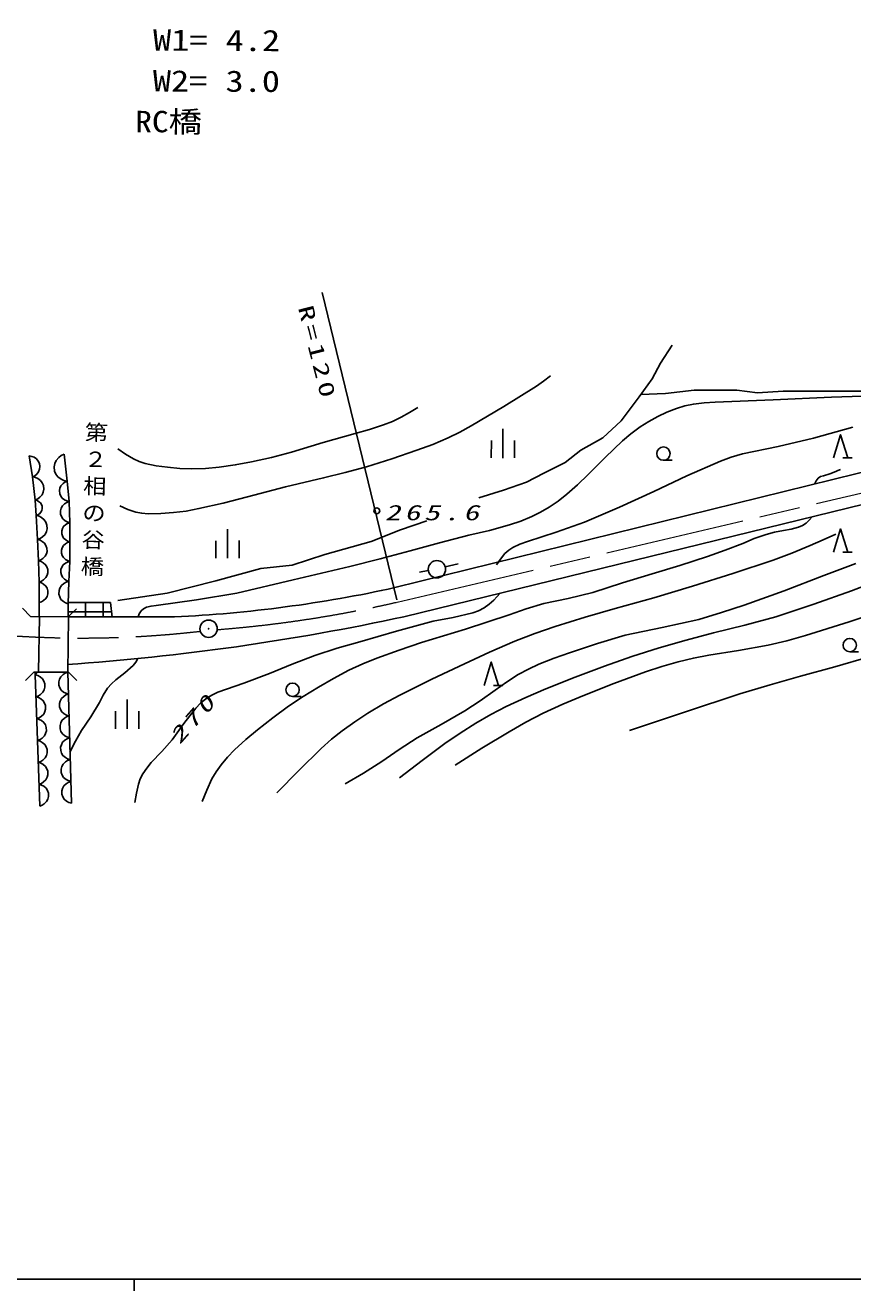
# Model space of a CAD drawing. Units: millimetres, scale not verified. Extents: x 40000 to 680000, y 20000 to 380000.
# Drawn here: x 158662 to 229680, y 204000 to 312599 of the extents above; entities that cross this region are included whole.
import ezdxf
from ezdxf.enums import TextEntityAlignment as Align

# ---------------------------------------------------------------- set-up
doc = ezdxf.new("R2010")
doc.units = ezdxf.units.MM
doc.header["$LTSCALE"] = 1000
doc.linetypes.add('CHAIN', pattern=[18.5, 12, -1.5, 3.5, -1.5])
for name, color, linetype, lineweight in [('M-BGD', 7, 'Continuous', 25), ('M-BMK', 2, 'CHAIN', 13), ('M-STR-HTXT', 7, 'Continuous', 13), ('M-STR-STR1', 1, 'Continuous', 25), ('M-TTL-BAND', 7, 'Continuous', 25)]:
    doc.layers.add(name, color=color, linetype=linetype, lineweight=lineweight)
doc.styles.add('@ＭＳ ゴシック', font='')
doc.styles.add('ＭＳ ゴシック', font='')
doc.styles.get('@ＭＳ ゴシック').set_extended_font_data('@MS Gothic')
doc.styles.get('ＭＳ ゴシック').set_extended_font_data('MS Gothic')

# ---------------------------------------------------------------- blocks, each defined once
blk = doc.blocks.new('BUHIN118')
at = {"color": 7, "linetype": 'Continuous', "lineweight": 25}
blk.add_lwpolyline([(40, -939), (253, -859), (431, -739), (630, -547), (734, -336), (795, -112), (782, 179), (703, 397), (581, 598), (367, 773), (179, 873), (-40, 939)], dxfattribs=at)
blk = doc.blocks.new('BUHIN120')
at = {"color": 7, "linetype": 'Continuous', "lineweight": 25}
blk.add_lwpolyline([(-34, 937), (-247, 859), (-425, 740), (-625, 550), (-730, 339), (-792, 117), (-782, -174), (-703, -391), (-584, -593), (-371, -769), (-184, -870), (34, -937)], dxfattribs=at)
blk = doc.blocks.new('BUHIN122')
at = {"color": 7, "linetype": 'Continuous', "lineweight": 25}
for p, q in [((-10, 1250), (10, -1250)), ((-1002, 248), (-990, -1252)), ((998, 265), (1010, -1235))]:
    blk.add_line(p, q, dxfattribs=at)
blk = doc.blocks.new('BUHIN123')
at = {"color": 7, "linetype": 'Continuous', "lineweight": 25}
blk.add_line((203, -993), (1003, -987), dxfattribs=at)
blk.add_lwpolyline([(-602, -1000), (-8, 1000), (618, -990)], dxfattribs=at)
blk = doc.blocks.new('BUHIN124')
at = {"color": 7, "linetype": 'Continuous', "lineweight": 25}
blk.add_circle((0, 0), 746, dxfattribs=at)
blk = doc.blocks.new('BUHIN126')
at = {"color": 7, "linetype": 'Continuous', "lineweight": 25}
blk.add_line((5, -574), (751, -568), dxfattribs=at)
blk.add_circle((0, 0), 574, dxfattribs=at)
blk = doc.blocks.new('BUHIN131')
at = {"color": 7, "linetype": 'Continuous', "lineweight": 25}
blk.add_circle((0, 0), 249, dxfattribs=at)
blk = doc.blocks.new('BUHIN132')
at = {"color": 7, "linetype": 'Continuous', "lineweight": 25}
for radius in [746, 22.5]:
    blk.add_circle((0, 0), radius, dxfattribs=at)

msp = doc.modelspace()

# ---------------------------------------------------------------- hatches: boundary and pattern name
at = {"layer": 'M-BGD'}
h = msp.add_hatch(dxfattribs=at)
h.set_pattern_fill('USER', color=256, style=0, pattern_type=2)
h.set_pattern_definition([(360, (162336, 263060), (0, 800), []), (90, (162336, 263060), (-3000, 0), []), (90, (163836, 262260), (-3000, 0), [])])
h.paths.add_polyline_path([(162336, 263060), (165988, 263060), (166127, 261808), (162370, 261773)])

# ---------------------------------------------------------------- linework, layer by layer
for p, q in [((190564, 263286), (184150, 289663)), ((213184, 283609), (214172, 285162)), ((212478, 282268), (213184, 283609)), ((211349, 280715), (212478, 282268)), ((213607, 280997), (216078, 281280)), ((216078, 281280), (219748, 281280)), ((219748, 281280), (221513, 281068)), ((209796, 278668), (211349, 280715)), ((211490, 280927), (213607, 280997)), ((221513, 281068), (223725, 281209)), ((223725, 281209), (225278, 281209)), ((225278, 281209), (227466, 281209)), ((227466, 281209), (229584, 281209)), ((229584, 281209), (231701, 281209)), ((208242, 277209), (209796, 278668)), ((206336, 276150), (208242, 277209)), ((204995, 275091), (206336, 276150)), ((159284, 273846), (158999, 275643)), ((161995, 275784), (162251, 273473)), ((190384, 264336), (234775, 275286)), ((191152, 261840), (244313, 274854)), ((203160, 274174), (204995, 275091)), ((159513, 271849), (159284, 273846)), ((201678, 273397), (203160, 274174)), ((162251, 273473), (162422, 271733)), ((197584, 272056), (199701, 272691)), ((199701, 272691), (201678, 273397)), ((159598, 270537), (159513, 271849)), ((162422, 271733), (162480, 269907)), ((159712, 268472), (159598, 270537)), ((162480, 269907), (162480, 268272)), ((190878, 269291), (193137, 270068)), ((159798, 266646), (159712, 268472)), ((162480, 268272), (162480, 266589)), ((184384, 267174), (188337, 268303)), ((188337, 268303), (190878, 269291)), ((181572, 266256), (184384, 267174)), ((159855, 264820), (159798, 266646)), ((162480, 266589), (162394, 264877)), ((178889, 265974), (181572, 266256)), ((194710, 266136), (195802, 266370)), ((175007, 264915), (178889, 265974)), ((192500, 265662), (193248, 265823)), ((159855, 263051), (159855, 264820)), ((162394, 264877), (162337, 262937)), ((170843, 263856), (175007, 264915)), ((159855, 263051), (159856, 261858)), ((162337, 262937), (162333, 261822)), ((162336, 263060), (165988, 263060)), ((165988, 263060), (166127, 261808)), ((166608, 263221), (170843, 263856)), ((162333, 261822), (171468, 261827)), ((159518, 256856), (159518, 257075)), ((159901, 245586), (159518, 256856)), ((162301, 257075), (162614, 245830))]:
    msp.add_line(p, q, dxfattribs=at)
for points in [[(166765, 271346), (167449, 271052), (168147, 270819), (168662, 270721), (169198, 270681), (170292, 270697), (171390, 270774), (172479, 270914), (173570, 271116), (175655, 271600), (177736, 272144), (180985, 272980), (184258, 273761), (186112, 274207), (187952, 274711), (190118, 275388), (192280, 276127), (193631, 276634), (194967, 277199), (195956, 277677), (196924, 278212), (199745, 279894), (202534, 281628), (203146, 282064), (203754, 282504)], [(168341, 261825), (168442, 262096), (168603, 262345), (168809, 262524), (169051, 262653), (169453, 262759), (169880, 262809), (173345, 263300), (176813, 263852), (181657, 265009), (186511, 266166), (189109, 266803), (191694, 267499), (194209, 268193), (196742, 268829), (198492, 269250), (200224, 269730), (201190, 270055), (202135, 270437), (202886, 270806), (203618, 271233), (204392, 271763), (205142, 272349), (206073, 273167), (206973, 274039), (208428, 275512), (209914, 276932), (210647, 277550), (211424, 278127), (212175, 278607), (212966, 279040), (213739, 279402), (214544, 279711), (215273, 279929), (216013, 280088), (216943, 280199), (217879, 280251), (222865, 280465), (227850, 280685), (232288, 280830)], [(166607, 276261), (167266, 275793), (167950, 275382), (168439, 275165), (168962, 274999), (169908, 274803), (170871, 274665), (171914, 274569), (172958, 274534), (174126, 274575), (175289, 274675), (176683, 274870), (178067, 275124), (179790, 275514), (181506, 275965), (184215, 276798), (186962, 277581), (188203, 277914), (189421, 278304), (190178, 278607), (190920, 278970), (191644, 279376), (192359, 279803)], [(199097, 266283), (199442, 266795), (199829, 267262), (200155, 267545), (200520, 267782), (201120, 268072), (201753, 268310), (204219, 269108), (206671, 269964), (209656, 271251), (212620, 272595), (215453, 273925), (218320, 275203), (219259, 275533), (220226, 275809), (223273, 276453), (226315, 277157), (229681, 278105)], [(159284, 273846), (159480, 273946), (159639, 274082), (159808, 274288), (159885, 274503), (159919, 274725), (159875, 275004), (159774, 275204), (159634, 275385), (159409, 275529), (159217, 275604), (158999, 275643)], [(161995, 275784), (161738, 275668), (161529, 275504), (161299, 275251), (161189, 274981), (161133, 274700), (161172, 274342), (161289, 274080), (161456, 273841), (161735, 273644), (161975, 273536), (162251, 273473)], [(159513, 271849), (159734, 271950), (159915, 272092), (160112, 272312), (160207, 272545), (160255, 272788), (160220, 273098), (160118, 273324), (159973, 273530), (159731, 273700), (159523, 273792), (159284, 273846)], [(226413, 273223), (226546, 273506), (226725, 273747), (226927, 273871), (227168, 273947), (227713, 274098), (228220, 274300), (228417, 274390), (228621, 274486)], [(162251, 273473), (162058, 273388), (161898, 273267), (161724, 273079), (161638, 272877), (161593, 272666), (161619, 272396), (161705, 272198), (161828, 272017), (162036, 271866), (162216, 271783), (162422, 271733)], [(159598, 270537), (159746, 270596), (159869, 270683), (160005, 270820), (160074, 270970), (160113, 271127), (160100, 271330), (160041, 271481), (159953, 271621), (159800, 271739), (159667, 271806), (159513, 271849)], [(162422, 271733), (162215, 271658), (162040, 271543), (161845, 271359), (161742, 271154), (161680, 270938), (161689, 270655), (161764, 270442), (161880, 270245), (162086, 270073), (162267, 269974), (162480, 269907)], [(159712, 268472), (159946, 268562), (160140, 268697), (160356, 268911), (160467, 269145), (160531, 269392), (160514, 269712), (160423, 269950), (160286, 270171), (160048, 270360), (159840, 270467), (159598, 270537)], [(173840, 245992), (174233, 246969), (174682, 247923), (175043, 248537), (175461, 249128), (176011, 249787), (176616, 250417), (177578, 251300), (178579, 252136), (179905, 253173), (181260, 254157), (182517, 255004), (183823, 255810), (185117, 256553), (186436, 257242), (187622, 257791), (188842, 258290), (190747, 258982), (192683, 259622), (196436, 260784), (200180, 262006), (201656, 262516), (203157, 262971), (205268, 263417), (207364, 263922), (209913, 264751), (212474, 265522), (214853, 266237), (217217, 267010), (218744, 267543), (220244, 268130), (221231, 268545), (222258, 268910), (222978, 269098), (223730, 269231), (224388, 269344), (225021, 269514), (225368, 269665), (225683, 269868), (225951, 270122), (226201, 270420)], [(162480, 269907), (162292, 269846), (162132, 269748), (161952, 269588), (161854, 269408), (161793, 269216), (161793, 268963), (161854, 268771), (161952, 268591), (162132, 268431), (162292, 268337), (162480, 268272)], [(159798, 266646), (160005, 266724), (160178, 266842), (160370, 267029), (160470, 267235), (160529, 267453), (160515, 267736), (160437, 267948), (160318, 268143), (160109, 268312), (159926, 268408), (159712, 268472)], [(162480, 268272), (162286, 268209), (162122, 268108), (161937, 267944), (161836, 267759), (161773, 267561), (161773, 267300), (161836, 267102), (161937, 266917), (162122, 266753), (162286, 266656), (162480, 266589)], [(180260, 246733), (182132, 248658), (184051, 250545), (184935, 251324), (185865, 252062), (186938, 252830), (188055, 253554), (189416, 254359), (190806, 255110), (193565, 256475), (196363, 257791), (198512, 258795), (200682, 259743), (202390, 260396), (204129, 260996), (206708, 261798), (209300, 262541), (212616, 263473), (215928, 264467), (219392, 265551), (222845, 266695), (224453, 267298), (226039, 267959), (227138, 268442), (228241, 268939)], [(159855, 264820), (160063, 264895), (160237, 265010), (160433, 265195), (160536, 265399), (160598, 265615), (160589, 265898), (160514, 266111), (160398, 266308), (160191, 266480), (160010, 266579), (159798, 266646)], [(162480, 266589), (162280, 266534), (162107, 266440), (161911, 266283), (161799, 266100), (161724, 265902), (161711, 265636), (161765, 265432), (161859, 265239), (162039, 265062), (162201, 264955), (162394, 264877)], [(186117, 247491), (187699, 248422), (189258, 249408), (190763, 250450), (192308, 251445), (194362, 252584), (196384, 253773), (197707, 254632), (198997, 255542), (199963, 256236), (200967, 256882), (201843, 257354), (202748, 257774), (204043, 258289), (205365, 258750), (207762, 259537), (210159, 260259), (213314, 260907), (216460, 261615), (218424, 262197), (220376, 262838), (223793, 264078), (227201, 265378), (229960, 266418)], [(159855, 263051), (160058, 263118), (160231, 263224), (160425, 263396), (160531, 263591), (160598, 263799), (160598, 264073), (160531, 264281), (160425, 264475), (160231, 264648), (160058, 264749), (159855, 264820)], [(162394, 264877), (162169, 264811), (161976, 264700), (161757, 264517), (161635, 264307), (161555, 264082), (161546, 263781), (161612, 263551), (161722, 263334), (161930, 263139), (162116, 263021), (162337, 262937)], [(190779, 248003), (192712, 249506), (194680, 250960), (195993, 251856), (197339, 252701), (198623, 253438), (199943, 254126), (201624, 254913), (203331, 255645), (205845, 256654), (208388, 257610), (210711, 258415), (213063, 259167), (215385, 259844), (217729, 260466), (220416, 261119), (223087, 261830), (226342, 262924), (229582, 264077), (231819, 264914)], [(168077, 245893), (168197, 246704), (168373, 247485), (168532, 247936), (168750, 248367), (169082, 248858), (169476, 249330), (170385, 250282), (171259, 251288), (172261, 252671), (173285, 253985), (173707, 254412), (174165, 254791), (174659, 255098), (175189, 255356), (177423, 256139), (179626, 256974), (181557, 257779), (183507, 258526), (185431, 259138), (187384, 259696), (190509, 260603), (193674, 261459), (195386, 261787), (197070, 262171), (197567, 262361), (198043, 262607), (198465, 262906), (198864, 263264), (199147, 263552), (199431, 263856)], [(195561, 249114), (197853, 250568), (200181, 251974), (201635, 252787), (203126, 253551), (204802, 254324), (206516, 255048), (209189, 256111), (211893, 257120), (213289, 257581), (214699, 257983), (216010, 258287), (217336, 258532), (219877, 258931), (222415, 259390), (224036, 259779), (225642, 260226), (229384, 261407), (233116, 262649)], [(162492, 250222), (162963, 251167), (163486, 252081), (164277, 253253), (165026, 254472), (165347, 255108), (165715, 255704), (166054, 256089), (166440, 256435), (167202, 257024), (167918, 257654), (168142, 257942), (168334, 258254)], [(210508, 252081), (215236, 253661), (219988, 255211), (222587, 256008), (225211, 256750), (228152, 257547), (231084, 258404)], [(159518, 256856), (159543, 256864), (159565, 256877), (159589, 256898), (159602, 256922), (159610, 256948), (159610, 256982), (159602, 257008), (159589, 257032), (159565, 257053), (159543, 257066), (159518, 257075)]]:
    msp.add_lwpolyline(points, dxfattribs=at)
for centre, radius, start, end in [((166070, 375073), 113374, 272.72919, 282.38377), ((148277, 460278), 203016, 273.94719, 282.19199)]:
    msp.add_arc(centre, radius, start, end, dxfattribs=at)
at = {"layer": 'M-BMK'}
msp.add_line((190566, 263090), (244053, 275662), dxfattribs=at)
for centre, radius, start, end in [((166932, 366163), 105747, 274.44894, 282.91393), ((163509, 349391), 89377, 261.11588, 276.51044)]:
    msp.add_arc(centre, radius, start, end, dxfattribs=at)
at = {"layer": 'M-STR-STR1'}
for p, q in [((158408, 262586), (159105, 261869)), ((159105, 261869), (162333, 261822)), ((159871, 261810), (159801, 257112)), ((162370, 261773), (162301, 257075)), ((162333, 261822), (163050, 262518)), ((159390, 257075), (158683, 256368)), ((162380, 257075), (159390, 257075)), ((163087, 256368), (162380, 257075))]:
    msp.add_line(p, q, dxfattribs=at)
at = {"layer": 'M-TTL-BAND'}
for p, q in [((40000, 205000), (579000, 205000)), ((168000, 205000), (168000, 204000))]:
    msp.add_line(p, q, dxfattribs=at)

# ---------------------------------------------------------------- block references
at = {"layer": 'M-BGD', "rotation": 359.5231}
for name, p in [('BUHIN122', (199663, 276714)), ('BUHIN123', (228642, 276460)), ('BUHIN126', (213440, 275839)), ('BUHIN131', (188834, 270931)), ('BUHIN122', (176007, 268113)), ('BUHIN123', (228642, 268373)), ('BUHIN124', (193991, 265921)), ('BUHIN132', (174396, 260807)), ('BUHIN126', (229433, 259407)), ('BUHIN123', (198656, 256947)), ('BUHIN118', (159550, 255916)), ('BUHIN120', (162327, 256138)), ('BUHIN126', (181597, 255575)), ('BUHIN118', (159614, 254038)), ('BUHIN120', (162379, 254264)), ('BUHIN122', (167406, 253478)), ('BUHIN118', (159678, 252160)), ('BUHIN120', (162431, 252389)), ('BUHIN118', (159741, 250282)), ('BUHIN120', (162483, 250515)), ('BUHIN118', (159805, 248404)), ('BUHIN120', (162536, 248641)), ('BUHIN120', (162588, 246767)), ('BUHIN118', (159869, 246525))]:
    msp.add_blockref(name, p, dxfattribs=at)

# ---------------------------------------------------------------- texts
at = {"layer": 'M-BGD', "attachment_point": 7}
for s, insert, char_height, rotation, style in [('\\T1.25;\\W1.5;R=120', (182036, 288369), 1320, 284.3, 'ＭＳ ゴシック'), ('\\T1.28;\\W0.9;第２相の谷橋', (163851, 278606), 1466, 268.3, '@ＭＳ ゴシック'), ('\\T1.25;\\W1.5;\\Q15;270', (171928, 250805), 1320, 48.5, 'ＭＳ ゴシック')]:
    msp.add_mtext(s, dxfattribs=dict(at, insert=insert, char_height=char_height, rotation=rotation, style=style))
at = {"layer": 'M-BGD', "insert": (189521, 270097), "char_height": 1320, "attachment_point": 7, "style": 'ＭＳ ゴシック'}
msp.add_mtext('\\T1.25;\\W1.5;\\Q15;265.6', dxfattribs=at)
at = {"layer": 'M-STR-HTXT', "style": 'ＭＳ ゴシック'}
for s, width, p in [('全幅\u3000\u3000\u3000\u3000W1= 4.2', 1.25, (150869, 309950)), ('車道\u3000\u3000\u3000\u3000W2= 3.0', 1.25, (150854, 306450)), ('橋種\u3000\u3000\u3000\u3000RC橋', 1.15, (150839, 302950))]:
    msp.add_text(s, height=1833, rotation=359.762, dxfattribs=dict(at, width=width)).set_placement(p, align=Align.BOTTOM_LEFT)

doc.saveas('drawing.dxf')
